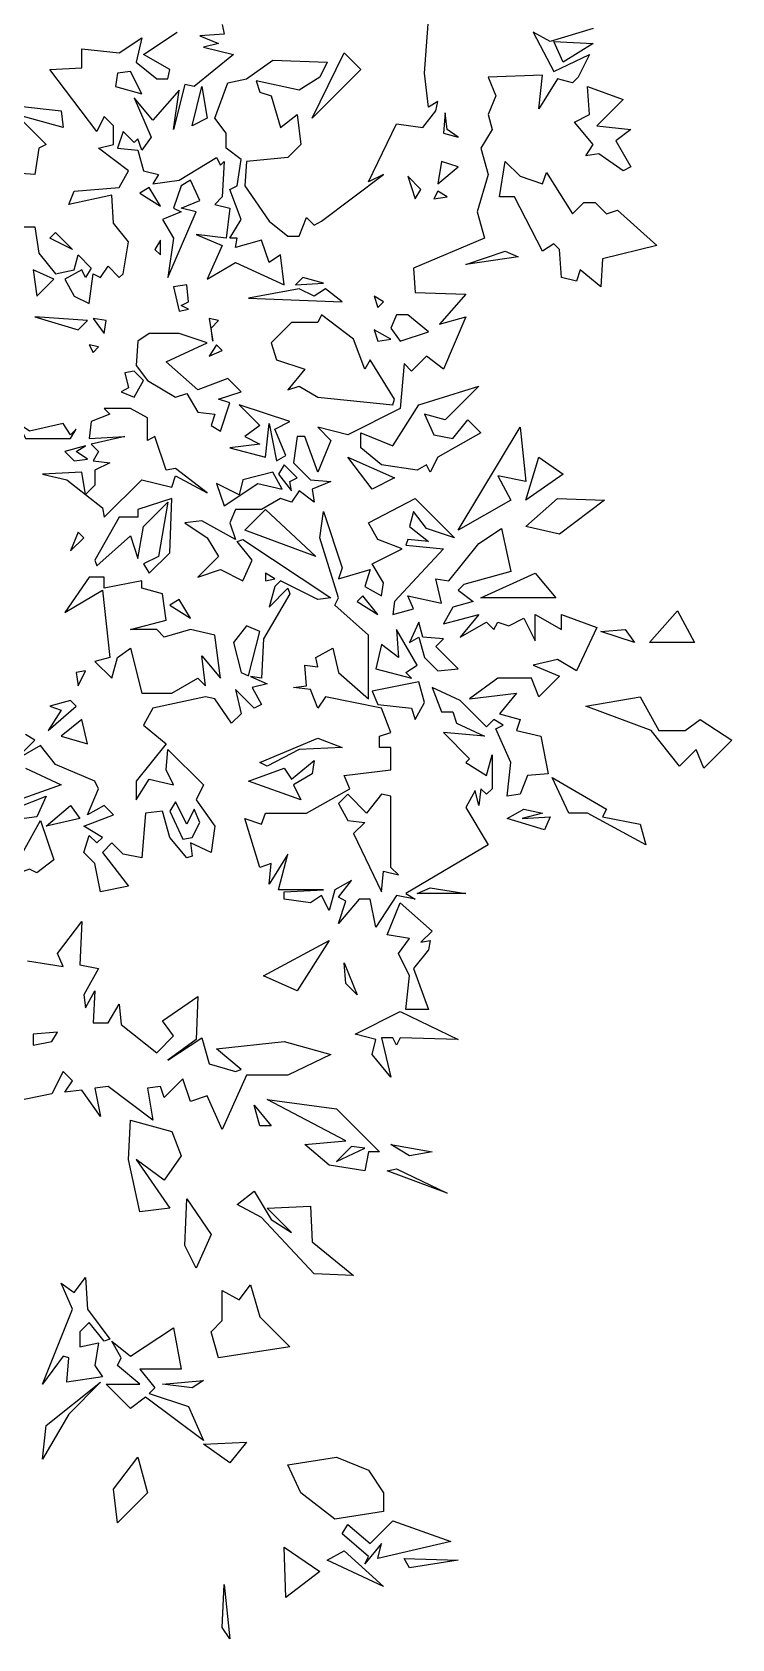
# Model space of a CAD drawing. Header units: millimetres. Extents: x -1920 to 1916, y -1858 to 1858.
# Drawn here: x 1500 to 1850, y -520 to 286 of the extents above; entities that cross this region are included whole.
import ezdxf

# ---------------------------------------------------------------- set-up
doc = ezdxf.new("R2010")
doc.units = ezdxf.units.MM
doc.layers.add('ALMOND-DRAW-PROFILE', color=7, linetype='Continuous', lineweight=25)

msp = doc.modelspace()

# ---------------------------------------------------------------- linework, layer by layer
at = {"layer": 'ALMOND-DRAW-PROFILE'}
for points in [[(1594.83, 289.28), (1595.77, 284.59), (1583.57, 283.65), (1592.95, 279.9), (1585.44, 278.02), (1600.46, 274.26), (1580.75, 258.31), (1576.06, 259.24), (1570.42, 236.72), (1573.24, 256.43), (1560.1, 241.41), (1550.71, 252.67), (1559.16, 232.96), (1554.47, 226.39), (1552.59, 232.02), (1550.71, 230.15), (1545.08, 235.78), (1542.26, 227.33), (1552.59, 226.39), (1555.41, 216.07), (1562.91, 214.19), (1560.1, 209.49), (1573.24, 211.37), (1592.01, 222.64), (1593.89, 218.88), (1595.77, 220.76), (1594.83, 202.92), (1591.08, 199.17), (1598.58, 197.29), (1596.71, 182.27), (1581.69, 184.15), (1594.83, 178.52), (1587.32, 161.62), (1601.4, 170.07), (1625.81, 158.81), (1623.93, 173.82), (1618.3, 170.07), (1614.54, 181.33), (1601.4, 177.58), (1602.34, 182.27), (1598.58, 182.27), (1604.22, 191.66), (1598.58, 206.68), (1602.34, 208.56), (1604.22, 221.7), (1596.71, 227.33), (1596.71, 234.84), (1591.08, 242.35), (1597.65, 260.18), (1607.03, 262.06), (1620.17, 271.45), (1647.4, 270.51), (1643.64, 263), (1633.32, 256.43), (1611.73, 261.12), (1613.6, 255.49), (1619.24, 253.61), (1623.93, 237.66), (1632.38, 244.23), (1634.26, 229.21), (1627.68, 222.64), (1607.03, 220.76), (1606.09, 208.56), (1618.3, 190.72), (1627.68, 183.21), (1633.32, 183.21), (1637.07, 192.6), (1640.83, 188.84), (1644.58, 190.72), (1675.56, 214.19), (1668.05, 210.43), (1682.13, 239.53), (1695.27, 237.66), (1701.84, 246.1), (1702.78, 250.8), (1698.09, 247.98), (1696.21, 264.88), (1699.02, 303.36)], [(1780.69, 287.41), (1759.1, 280.83), (1750.65, 285.53), (1760.98, 265.82), (1778.81, 274.26), (1773.18, 263), (1770.36, 260.18), (1762.86, 262.06), (1753.47, 247.04), (1755.35, 263.94), (1728.12, 263), (1731.88, 253.61), (1728.12, 244.23), (1730, 236.72), (1724.37, 227.33), (1728.12, 214.19), (1722.49, 195.41), (1726.25, 182.27), (1690.58, 167.25), (1691.52, 155.05), (1716.86, 154.11), (1703.72, 139.09), (1716.86, 142.85), (1705.6, 116.56), (1697.15, 123.14), (1689.64, 115.63), (1685.88, 119.38), (1684.01, 96.85), (1657.72, 83.71), (1642.7, 87.47), (1649.27, 80.89), (1642.7, 64.94), (1636.13, 82.77), (1632.38, 82.77), (1630.5, 69.63), (1638.95, 61.18), (1649.27, 60.24), (1639.89, 56.49), (1640.83, 49.92), (1633.32, 55.55), (1629.56, 49.92), (1623.93, 51.8), (1614.54, 46.16), (1601.4, 46.16), (1598.58, 39.59), (1601.4, 31.14), (1584.5, 40.53), (1576.06, 39.59), (1587.32, 32.08), (1592.95, 22.7), (1582.63, 12.37), (1593.89, 16.12), (1605.16, 10.49), (1609.85, 20.82), (1602.34, 30.21), (1605.16, 31.14), (1649.27, 2.04), (1642.7, 1.11), (1623.93, 10.49), (1621.11, 7.68), (1618.3, -2.65), (1627.68, 6.74), (1628.62, 3.92), (1615.48, -18.61), (1614.54, -38.32), (1608.91, -37.51), (1617.36, -41.14), (1609.85, -43.01), (1614.54, -51.46), (1610.79, -53.34), (1601.4, -43.95), (1604.22, -56.15), (1599.52, -60.85), (1591.08, -48.64), (1586.38, -47.71), (1560.1, -53.34), (1555.41, -61.79), (1566.67, -71.17), (1551.65, -89.95), (1551.65, -99.33), (1558.22, -89.01), (1570.42, -91.82), (1566.67, -84.31), (1567.61, -73.99), (1585.44, -91.82), (1581.69, -99.33), (1591.08, -112.48), (1589.2, -125.62), (1578.87, -120.92), (1579.81, -127.49), (1577, -128.43), (1568.55, -118.11), (1564.79, -104.97), (1556.34, -105.9), (1554.47, -128.43), (1545.08, -126.56), (1539.45, -120.92), (1534.75, -125.62), (1547.9, -142.51), (1533.82, -145.33), (1531, -131.25), (1525.37, -125.62), (1528.18, -117.17), (1531.94, -120.92), (1534.75, -118.11), (1525.37, -112.48), (1540.39, -106.84), (1535.69, -102.15), (1527.24, -106.84), (1532.88, -93.7), (1531, -89.95), (1511.29, -81.5), (1503.78, -72.11), (1490.64, -79.62), (1500.96, -69.3), (1496.27, -66.48)], [(1491.57, 187.9), (1500.96, 187.9), (1502.84, 174.76), (1511.29, 164.44), (1520.67, 166.31), (1522.55, 173.82), (1529.12, 167.25), (1526.31, 162.56), (1524.43, 166.31), (1515.98, 161.62), (1520.67, 153.17), (1528.18, 149.42), (1530.06, 164.44), (1533.82, 162.56), (1537.57, 168.19), (1543.2, 162.56), (1545.08, 164.44), (1547.9, 180.4), (1540.39, 189.78), (1539.45, 203.86), (1517.86, 199.17), (1520.67, 205.74), (1543.2, 207.62), (1547.9, 216.07), (1532.88, 227.33), (1540.39, 229.21), (1540.39, 238.59), (1535.69, 243.29), (1531.94, 235.78), (1508.47, 266.75), (1524.43, 267.69), (1524.43, 277.08), (1543.2, 275.2), (1554.47, 282.71), (1551.65, 270.51), (1561.98, 262.06), (1567.61, 262.06), (1568.55, 266.75), (1555.41, 274.26), (1572.3, 285.53)], [(1488.76, 248.92), (1514.1, 246.1), (1515.04, 237.66), (1491.57, 244.23), (1506.59, 229.21), (1502.84, 227.33), (1500.96, 214.19), (1486.88, 215.13)], [(1496.27, -83.38), (1514.1, -91.82), (1485, -102.15)], [(1485, -105.9), (1506.59, -97.46), (1501.9, -107.78), (1480.31, -110.6)], [(1497.21, -180.06), (1515.04, -182.88), (1512.23, -176.31), (1524.43, -160.35), (1523.49, -181.94), (1532.88, -183.82), (1525.37, -196.96), (1526.31, -203.53), (1531, -195.08), (1530.06, -211.04), (1537.57, -211.04), (1543.2, -201.65), (1544.14, -211.98), (1561.98, -226.06), (1570.42, -217.61), (1564.79, -210.1), (1582.63, -197.9), (1581.69, -219.49), (1567.61, -229.81), (1584.5, -218.55), (1588.26, -231.69), (1601.4, -235.44), (1604.22, -234.5), (1592.01, -224.18), (1625.81, -220.42), (1649.27, -227), (1627.68, -237.32), (1607.03, -237.32), (1594.83, -264.54), (1587.32, -247.65), (1578.87, -250.46), (1575.12, -239.2), (1565.73, -248.58), (1563.85, -242.95), (1557.28, -243.89), (1560.1, -259.85), (1537.57, -242.95), (1531, -243.89), (1533.82, -257.97), (1524.43, -244.83), (1515.98, -245.77), (1519.74, -240.14), (1515.04, -235.44), (1509.41, -246.71), (1490.64, -250.46)]]:
    msp.add_lwpolyline(points, dxfattribs=at)
for points in [[(1639.89, 242.35), (1655.84, 275.2), (1664.29, 266.75)], [(1765.67, 270.51), (1760.98, 280.83), (1780.69, 279.9)], [(1554.47, 254.55), (1548.83, 265.82), (1542.26, 264.88), (1541.32, 258.31)], [(1579.81, 238.59), (1584.5, 258.31), (1587.32, 242.35)], [(1795.71, 216.07), (1783.51, 224.51), (1776.94, 223.57), (1780.69, 229.21), (1771.3, 240.47), (1778.81, 244.23), (1777.87, 258.31), (1795.71, 251.74), (1782.57, 238.59), (1799.46, 236.72), (1791.95, 231.08), (1799.46, 217.94)], [(1705.6, 234.84), (1713.1, 232.96), (1707.47, 236.72), (1706.53, 245.16)], [(1702.78, 209.49), (1713.1, 217.94), (1704.66, 220.76)], [(1784.45, 157.87), (1774.12, 166.31), (1772.24, 160.68), (1764.73, 162.56), (1763.79, 176.64), (1760.98, 179.46), (1755.35, 175.7), (1741.27, 202.92), (1733.76, 202.92), (1736.57, 220.76), (1744.08, 213.25), (1755.35, 209.49), (1757.22, 215.13), (1770.36, 194.48), (1776, 200.11), (1781.63, 200.11), (1787.26, 194.48), (1792.89, 196.35), (1812.61, 178.52), (1785.38, 171.95)], [(1567.61, 162.56), (1581.69, 195.41), (1574.18, 197.29), (1583.57, 201.05), (1578.87, 211.37), (1574.18, 208.56), (1570.42, 197.29), (1574.18, 195.41), (1564.79, 191.66), (1570.42, 182.27)], [(1691.52, 201.99), (1694.33, 206.68), (1687.76, 213.25)], [(1563.85, 198.23), (1558.22, 207.62), (1553.53, 204.8)], [(1700.9, 201.99), (1707.47, 202.92), (1702.78, 205.74)], [(1519.74, 176.64), (1508.47, 182.27), (1511.29, 185.09)], [(1563.85, 173.82), (1563.85, 181.33), (1561.04, 176.64)], [(1716.86, 169.13), (1736.57, 175.7), (1743.14, 172.89)], [(1501.9, 153.17), (1510.35, 161.62), (1500.02, 166.31)], [(1631.44, 158.81), (1645.52, 159.74), (1635.19, 162.56)], [(1573.24, 145.66), (1577.93, 146.6), (1574.18, 148.48), (1577.93, 150.36), (1577, 158.81), (1570.42, 157.87)], [(1607.97, 152.23), (1654.91, 150.36), (1646.46, 156.93), (1640.83, 153.17), (1633.32, 156.93)], [(1672.74, 147.54), (1675.56, 150.36), (1670.86, 153.17)], [(1500.96, 142.85), (1522.55, 136.28), (1527.24, 140.97)], [(1535.69, 134.4), (1536.63, 140.97), (1530.06, 141.91)], [(1590.14, 130.64), (1589.2, 137.22), (1592.95, 140.97), (1588.26, 141.91)], [(1642.7, 102.48), (1680.25, 98.73), (1681.19, 101.55), (1668.99, 121.26), (1666.17, 116.56), (1660.54, 131.58), (1644.58, 143.79), (1642.7, 140.03), (1629.56, 140.03), (1619.24, 129.71), (1622.05, 121.26), (1636.13, 116.56), (1627.68, 106.24), (1633.32, 108.12)], [(1684.01, 130.64), (1698.09, 135.34), (1687.76, 143.79), (1682.13, 143.79), (1679.31, 137.22)], [(1593.89, 85.59), (1598.58, 99.67), (1592.95, 101.55), (1604.22, 105.3), (1597.65, 111.87), (1582.63, 106.24), (1566.67, 120.32), (1587.32, 129.71), (1573.24, 134.4), (1558.22, 134.4), (1552.59, 130.64), (1551.65, 118.44), (1557.28, 110.93), (1571.36, 102.48), (1577, 104.36), (1582.63, 94.97), (1591.08, 94.04), (1589.2, 88.4)], [(1672.74, 130.64), (1679.31, 131.58), (1670.86, 136.28)], [(1530.06, 125.01), (1532.88, 127.83), (1528.18, 128.77)], [(1588.26, 123.14), (1594.83, 125.95), (1592.01, 128.77)], [(1544.14, 105.3), (1550.71, 102.48), (1555.41, 110.93), (1550.71, 115.63), (1546.02, 114.69), (1547.9, 107.18)], [(1692.45, 65.88), (1674.62, 68.69), (1664.29, 77.14), (1664.29, 84.65), (1680.25, 78.08), (1693.39, 98.73), (1723.43, 108.12), (1706.53, 91.22), (1696.21, 94.04), (1700.9, 83.71), (1710.29, 81.83), (1717.8, 91.22), (1724.37, 84.65), (1702.78, 72.45), (1699.02, 64.94), (1697.15, 68.69)], [(1526.36, 53.73), (1534.75, 47.1), (1535.69, 42.41), (1554.47, 61.18), (1569.49, 57.43), (1571.36, 63.06), (1587.32, 54.61), (1571.36, 66.81), (1566.67, 65.88), (1561.04, 82.77), (1557.28, 80.89), (1557.28, 92.16), (1548.83, 96.85), (1535.69, 96.85), (1538.51, 94.04), (1529.12, 90.28), (1528.18, 81.83), (1546.02, 82.77), (1529.12, 79.02), (1532.88, 75.26), (1530.06, 70.57), (1538.51, 69.63), (1531, 65.88), (1531, 58.37)], [(1622.05, 70.57), (1626.75, 73.38), (1621.11, 86.53), (1628.62, 90.28), (1603.28, 98.73), (1613.6, 88.4), (1606.09, 82.77), (1613.6, 79.02), (1598.58, 77.14), (1616.42, 72.45), (1618.3, 89.34)], [(1496.27, 81.83), (1518.8, 81.83), (1521.61, 86.53), (1518.8, 83.71), (1515.04, 89.34), (1498.15, 85.59), (1492.51, 89.34)], [(1713.1, 35.84), (1744.08, 87.47), (1746.9, 60.24), (1732.82, 63.06), (1739.39, 50.86)], [(1520.67, 70.57), (1527.24, 71.51), (1521.61, 75.26), (1526.31, 78.08), (1515.98, 75.26)], [(1526.29, 53.79), (1524.43, 64.94), (1504.72, 64), (1516.92, 61.18)], [(1595.77, 48.04), (1612.67, 59.3), (1624.87, 56.49), (1620.17, 64.94), (1605.16, 61.18), (1603.28, 53.67), (1592.01, 59.3)], [(1629.56, 55.55), (1628.62, 60.24), (1632.38, 62.12), (1625.81, 68.69), (1622.99, 64)], [(1669.93, 56.49), (1657.72, 72.45), (1681.19, 62.12)], [(1746.9, 50.86), (1753.47, 72.45), (1765.67, 64)], [(1558.22, 14.25), (1568.55, 24.57), (1569.49, 51.8), (1552.59, 46.16), (1552.59, 42.41), (1543.2, 42.41), (1531, 20.82), (1531.94, 18), (1548.83, 33.02), (1552.59, 21.76), (1555.41, 37.71), (1567.61, 49.92), (1562.91, 22.7), (1555.41, 18.94)], [(1671.8, -163.16), (1668.99, -149.08), (1663.35, -149.08), (1653.03, -161.29), (1656.78, -150.02), (1653.03, -148.15), (1659.6, -139.7), (1651.15, -144.39), (1648.34, -154.72), (1644.58, -147.21), (1638.95, -150.96), (1625.81, -149.08), (1625.81, -145.33), (1645.52, -144.39), (1622.99, -144.39), (1627.68, -126.56), (1618.3, -141.57), (1619.24, -131.25), (1613.6, -133.13), (1606.09, -108.72), (1614.54, -111.54), (1616.42, -105.9), (1637.07, -105.9), (1658.66, -93.7), (1655.84, -87.13), (1679.31, -84.31), (1679.31, -73.05), (1673.68, -73.05), (1673.68, -67.42), (1679.31, -65.54), (1674.62, -53.34), (1646.46, -47.71), (1642.7, -53.34), (1638.95, -43.95), (1630.5, -43.01), (1637.07, -42.07), (1636.13, -31.75), (1642.7, -32.69), (1641.76, -27.99), (1650.21, -23.3), (1653.03, -35.5), (1668.05, -48.64), (1668.05, -16.73), (1651.15, -1.71), (1653.03, 2.04), (1643.64, 32.08), (1645.52, 45.22), (1654.91, 17.06), (1653.03, 11.43), (1668.99, 16.12), (1666.17, 7.68), (1674.62, 2.98), (1675.56, 9.55), (1669.93, 18.94), (1684.94, 26.45), (1672.74, 31.14), (1668.05, 39.59), (1691.52, 51.8), (1711.23, 32.08), (1697.15, 36.78), (1690.58, 45.22), (1688.7, 37.71), (1698.09, 30.21), (1687.76, 31.14), (1686.82, 28.33), (1705.6, 26.45), (1681.19, 0.17), (1680.25, -6.4), (1690.58, -3.59), (1687.76, 2.98), (1704.66, -0.77), (1701.84, 11.43), (1708.41, 10.49), (1723.43, 29.27), (1734.69, 36.78), (1739.39, 15.19), (1715.92, 8.62), (1713.1, 5.8), (1720.61, 0.17), (1710.29, -2.65), (1705.6, -11.1), (1723.43, -6.4), (1714.04, -17.67), (1727.19, -10.16), (1730.94, -13.91), (1732.82, -10.16), (1738.45, -12.04), (1745.96, -8.28), (1751.59, -19.55), (1751.59, -6.4), (1764.73, -13.91), (1764.73, -6.4), (1782.57, -12.97), (1772.24, -34.56), (1762.86, -28.93), (1750.65, -31.75), (1763.79, -37.38), (1753.47, -47.71), (1749.71, -38.32), (1732.82, -38.32), (1718.74, -48.64), (1742.2, -45.83), (1733.76, -56.15), (1744.08, -58.97), (1742.2, -64.6), (1754.41, -67.42), (1758.16, -86.19), (1747.84, -87.13), (1744.08, -96.52), (1737.51, -97.46), (1739.39, -80.56), (1731.88, -63.66), (1735.63, -61.79), (1730.94, -58.97), (1727.19, -62.72), (1714.04, -49.58), (1699.96, -43.01), (1704.66, -55.22), (1710.29, -55.22), (1712.17, -60.85), (1726.25, -67.42), (1705.6, -65.54), (1718.74, -78.68), (1716.86, -80.56), (1727.19, -87.13), (1730, -76.81), (1730, -93.7), (1727.19, -96.52), (1724.37, -93.7), (1723.43, -102.15), (1721.55, -94.64), (1716.86, -103.09), (1728.12, -121.86), (1686.82, -146.27), (1691.52, -149.08), (1682.13, -147.21)], [(1763.79, 33.96), (1746.9, 37.71), (1762.86, 51.8), (1786.32, 50.86)], [(1641.76, 22.7), (1606.09, 35.84), (1616.42, 46.16)], [(1518.8, 25.51), (1525.37, 32.08), (1522.55, 34.9)], [(1554.47, -45.83), (1569.49, -45.83), (1582.63, -38.32), (1586.38, -42.07), (1584.5, -27.05), (1593.89, -38.32), (1591.08, -16.73), (1578.87, -13.91), (1565.73, -17.67), (1561.98, -13.91), (1548.83, -13.91), (1566.67, -9.22), (1564.79, 3.92), (1554.47, 6.74), (1554.47, 10.49), (1535.69, 6.74), (1535.69, 12.37), (1528.18, 12.37), (1515.98, -5.46), (1534.75, 5.8), (1538.51, -27.99), (1531, -29.87), (1539.45, -38.32), (1542.26, -27.99), (1548.83, -23.3)], [(1616.42, 10.49), (1621.11, 11.43), (1616.42, 14.25)], [(1724.37, 2.04), (1751.59, 14.25), (1761.92, 2.04)], [(1578.87, -8.28), (1573.24, 1.11), (1568.55, -1.71)], [(1672.74, -6.4), (1665.23, 2.98), (1662.42, 0.17)], [(1808.85, -20.48), (1822.93, -4.53), (1831.38, -20.48)], [(1608.03, -37.14), (1613.6, -14.85), (1607.03, -12.04), (1600.46, -20.48), (1604.22, -35.5)], [(1671.8, -33.63), (1689.64, -38.32), (1686.82, -35.5), (1692.45, -31.75), (1682.13, -13.91), (1683.07, -27.99), (1674.62, -21.42)], [(1702.78, -34.56), (1713.1, -33.63), (1701.84, -22.36), (1705.6, -18.61), (1695.27, -17.67), (1693.39, -10.16), (1688.7, -20.48), (1693.39, -17.67), (1696.21, -27.99)], [(1801.34, -20.48), (1784.45, -14.85), (1796.65, -13.91)], [(1522.55, -42.07), (1526.31, -34.56), (1521.61, -35.5)], [(1691.52, -58.97), (1696.21, -50.52), (1693.39, -40.2), (1669.93, -44.89), (1672.74, -51.46), (1689.64, -53.34)], [(1823.87, -82.44), (1809.79, -64.6), (1776.94, -52.4), (1804.16, -47.71), (1813.54, -64.6), (1826.69, -64.6), (1834.2, -58.97), (1850.15, -69.3), (1836.07, -83.38), (1832.32, -73.99)], [(1507.53, -64.6), (1521.61, -52.4), (1518.8, -49.58), (1508.47, -52.4), (1514.1, -54.28)], [(1514.1, -67.42), (1527.24, -71.17), (1524.43, -58.97)], [(1617.36, -82.44), (1613.6, -80.56), (1642.7, -68.36), (1654.91, -73.05), (1633.32, -73.99)], [(1634.26, -99.33), (1607.97, -89.95), (1625.81, -83.38), (1629.56, -89.01), (1640.83, -79.62), (1639.89, -86.19), (1630.5, -91.82)], [(1806.97, -121.86), (1777.87, -105.9), (1768.49, -105.9), (1760.04, -88.07), (1787.26, -104.03), (1785.38, -107.78), (1804.16, -111.54)], [(1674.62, -145.33), (1675.56, -135), (1683.07, -136.88), (1679.31, -133.13), (1679.31, -97.46), (1674.62, -96.52), (1667.11, -105.9), (1657.72, -96.52), (1653.03, -101.21), (1657.72, -109.66), (1666.17, -110.6), (1660.54, -116.23)], [(1506.59, -112.48), (1518.8, -102.15), (1523.49, -108.72)], [(1575.12, -119.05), (1579.81, -118.11), (1583.57, -110.6), (1580.75, -104.03), (1577, -111.54), (1571.36, -100.27), (1568.55, -104.97)], [(1756.28, -114.35), (1737.51, -108.72), (1745.96, -104.03), (1755.35, -105.9), (1745.02, -108.72), (1759.1, -107.78)], [(1480.31, -140.64), (1480.31, -127.49), (1494.39, -126.56), (1503.78, -109.66), (1510.35, -129.37), (1501.9, -135.94), (1498.15, -134.07)], [(1692.45, -146.27), (1699.02, -143.45), (1716.86, -146.27)], [(1686.82, -204.47), (1688.7, -187.57), (1683.07, -176.31), (1688.7, -168.8), (1677.43, -166.92), (1684.01, -150.96), (1699.96, -165.04), (1694.33, -170.67), (1699.02, -169.74), (1698.09, -174.43), (1690.58, -183.82), (1698.09, -204.47)], [(1632.38, -195.08), (1615.48, -187.57), (1648.34, -169.74)], [(1662.42, -196.96), (1656.78, -191.33), (1655.84, -181)], [(1679.31, -238.26), (1669.93, -227), (1671.8, -219.49), (1661.48, -216.67), (1684.01, -205.41), (1713.1, -219.49), (1684.01, -218.55), (1682.13, -222.3), (1680.25, -218.55), (1674.62, -218.55)], [(1500.02, -222.3), (1509.41, -220.42), (1512.23, -215.73), (1500.02, -216.67)], [(1666.17, -285.19), (1648.34, -282.38), (1636.13, -272.05), (1656.78, -270.17), (1617.36, -249.52), (1652.09, -254.22), (1673.68, -275.81), (1668.05, -275.81)], [(1613.6, -262.67), (1610.79, -252.34), (1619.24, -262.67)], [(1553.53, -305.84), (1547.9, -279.56), (1548.83, -259.85), (1569.49, -265.48), (1574.18, -277.68), (1565.73, -289.89), (1551.65, -279.56), (1568.55, -303.97)], [(1652.09, -280.5), (1666.17, -273.93), (1659.6, -272.99)], [(1688.7, -277.68), (1679.31, -272.05), (1699.96, -275.81)], [(1707.47, -296.46), (1677.43, -285.19), (1682.13, -284.26)], [(1660.54, -337.76), (1640.83, -336.82), (1614.54, -308.66), (1602.34, -302.09), (1610.79, -295.52), (1619.24, -309.6), (1629.56, -316.17), (1617.36, -303.97), (1638.95, -303.03), (1639.89, -320.86)], [(1581.69, -334.01), (1576.06, -322.74), (1577, -299.27), (1589.2, -317.11)], [(1504.72, -392.2), (1519.74, -354.66), (1514.1, -341.52), (1520.67, -346.21), (1526.31, -338.7), (1527.24, -354.66), (1538.51, -369.68), (1535.69, -370.61), (1528.18, -361.23), (1523.49, -365.92), (1523.49, -373.43), (1532.88, -371.55), (1531, -382.82), (1534.75, -388.45), (1516.92, -391.27), (1517.86, -379.06), (1515.04, -378.12)], [(1592.95, -379.06), (1589.2, -365.92), (1594.83, -360.29), (1594.83, -345.27), (1603.28, -349.96), (1608.91, -342.45), (1613.6, -358.41), (1628.62, -373.43)], [(1585.44, -420.36), (1556.34, -398.77), (1548.83, -404.41), (1536.63, -392.2), (1553.53, -392.2), (1542.26, -382.82), (1544.14, -379.06), (1539.45, -370.61), (1548.83, -378.12), (1570.42, -364.04), (1574.18, -384.69), (1553.53, -384.69), (1561.04, -394.08), (1558.22, -396.9), (1577.93, -403.47)], [(1504.72, -429.75), (1506.59, -412.86), (1533.82, -391.27), (1517.86, -407.22)], [(1579.81, -394.08), (1564.79, -392.2), (1585.44, -390.33)], [(1598.58, -431.63), (1585.44, -422.24), (1607.03, -421.3)], [(1542.26, -461.67), (1540.39, -444.77), (1552.59, -428.81), (1557.28, -446.65)], [(1651.15, -459.79), (1634.26, -446.65), (1627.68, -432.57), (1652.09, -428.81), (1668.05, -435.38), (1675.56, -446.65), (1675.56, -456.03)], [(1666.17, -482.32), (1668.05, -478.56), (1654.91, -467.3), (1657.72, -462.61), (1668.99, -471.99), (1680.25, -460.73), (1709.35, -471.05), (1672.74, -479.5), (1674.62, -471.99)], [(1626.75, -499.21), (1625.81, -473.87), (1643.64, -486.07)], [(1675.56, -493.58), (1647.4, -480.44), (1655.84, -475.75)], [(1688.7, -484.2), (1685.88, -479.5), (1713.1, -480.44)], [(1598.58, -519.87), (1594.83, -514.23), (1595.77, -492.64)]]:
    msp.add_lwpolyline(points, close=True, dxfattribs=at)

doc.saveas('drawing.dxf')
